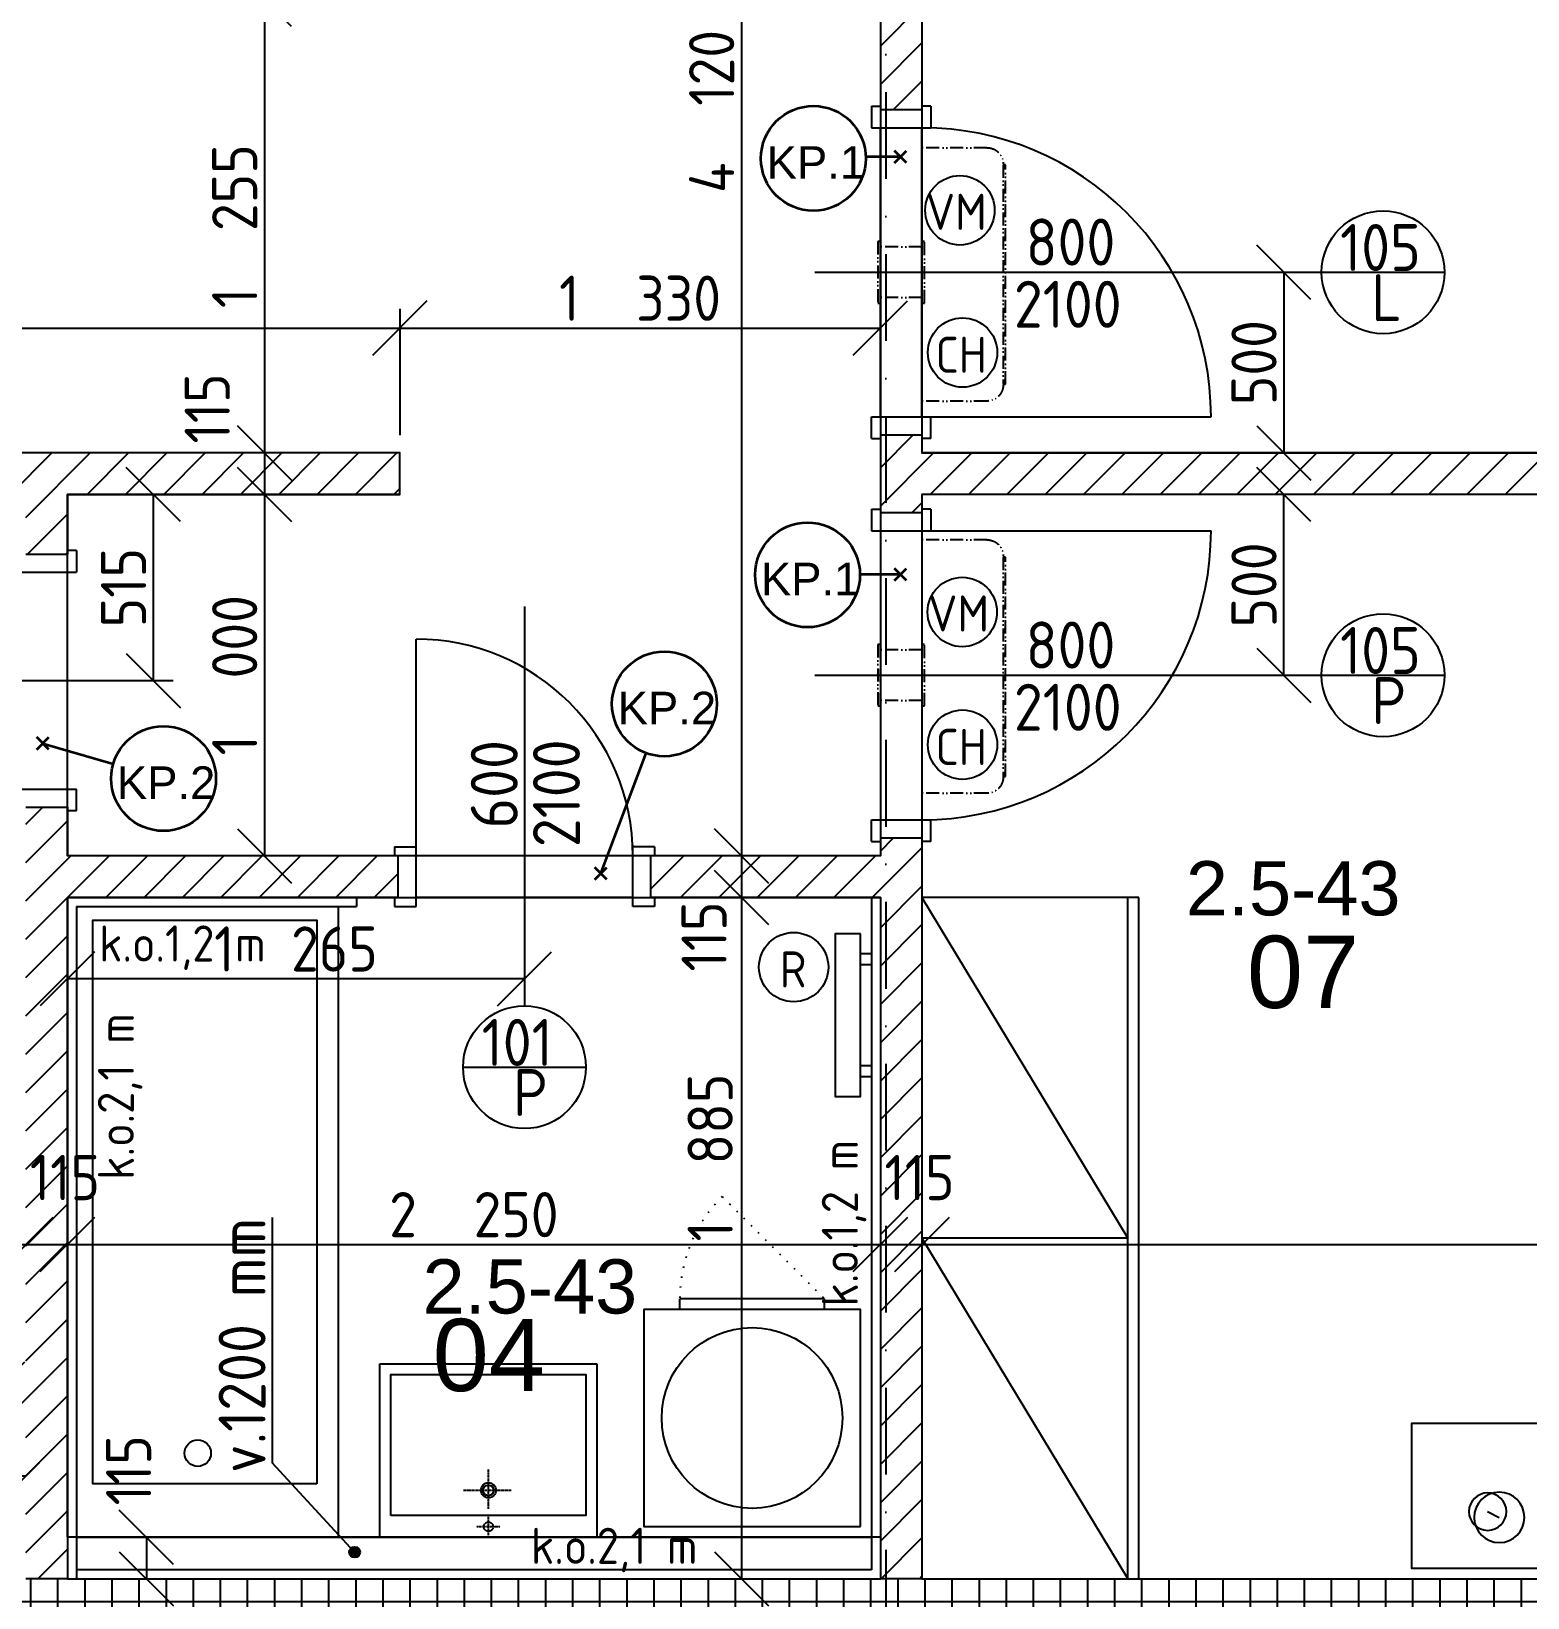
# Model space of a CAD drawing. Extents: x 4511820 to 5180432, y -1526536 to -944957.
# Drawn here: x 5149053 to 5153194, y -1219006 to -1214673 of the extents above; entities that cross this region are included whole.
import ezdxf

# ---------------------------------------------------------------- set-up
doc = ezdxf.new("R2010")
doc.units = 0
doc.header["$MEASUREMENT"] = 0
for name, pattern in [('ACAD_ISO07W100', [3.5, 0.5, -3]), ('ACAD_ISO12W100', [22, 12, -3, 0.5, -3, 0.5, -3]), ('BODKOCIARKOVANA_3', [5.6, 3, -1.3, 0, -1.3]), ('DASHED', [0.75, 0.5, -0.25])]:
    doc.linetypes.add(name, pattern=pattern)
doc.layers.get('0').update_dxf_attribs({"linetype": 'CONTINUOUS'})
doc.layers.get('Defpoints').update_dxf_attribs({"color": 61, "linetype": 'CONTINUOUS'})
for name, color, linetype in [('DVERE', 45, 'CONTINUOUS'), ('KÓTY', 4, 'CONTINUOUS'), ('MÚRY', 1, 'CONTINUOUS'), ('osi', 253, 'CONTINUOUS'), ('Plochy', 41, 'CONTINUOUS'), ('POPIS', 7, 'CONTINUOUS'), ('TENKÁ', 7, 'CONTINUOUS'), ('Z-Kúrenie', 101, 'CONTINUOUS'), ('ZARIADENIE', 47, 'CONTINUOUS'), ('ZARIADENIE1', 145, 'CONTINUOUS'), ('ZARIADOVACIE', 144, 'CONTINUOUS'), ('ZZ-chladenie', 133, 'CONTINUOUS'), ('zz-vetr', 52, 'CONTINUOUS'), ('ŠRAFY', 82, 'CONTINUOUS')]:
    doc.layers.add(name, color=color, linetype=linetype)
doc.layers.add('preklady', color=74, linetype='CONTINUOUS', lineweight=35)
doc.styles.add('ARIAL', font='arial.ttf')
doc.styles.add('STYLE1', font='isocp.shx')
doc.dimstyles.new('STANDARD-50', dxfattribs={"dimtxt": 125, "dimasz": 150, "dimexe": 10, "dimexo": 200, "dimgap": 20, "dimtad": 1, "dimdsep": 46, "dimlunit": 6, "dimtxsty": 'STYLE1', "dimblk1": 'OBLIQUE', "dimblk2": 'OBLIQUE', "dimsah": 1, "dimcen": 2.5, "dimse1": 1, "dimse2": 1, "dimadec": 0, "dimazin": 0, "dimtfac": 1, "dimtmove": 1, "dimatfit": 3, "dimldrblk": 'OBLIQUE', "dimfxl": 1, "dimtolj": 1, "dimtzin": 0, "dimarcsym": 0})
pattern_1 = [(45, (515270.5, 214751.965), (-53.0330086, 53.0330086), [])]

# ---------------------------------------------------------------- blocks, each defined once
blk = doc.blocks.new('DVOJPOSTEL')
at = {"layer": 'ZARIADENIE', "ltscale": 0.25}
for p, q in [((4444359, -1314665.2), (4444359, -1312665.2)), ((4444359, -1312665.2), (4446159, -1312665.2)), ((4445259, -1312665.2), (4445259, -1314665.2)), ((4446159, -1312665.2), (4446159, -1314665.2)), ((4444139.6, -1312821.2), (4444171.8, -1312805.1)), ((4446378.4, -1312821.2), (4446346.2, -1312805.1)), ((4446159, -1314665.2), (4444359, -1314665.2))]:
    blk.add_line(p, q, dxfattribs=at)
at = {"layer": 'ZARIADENIE', "color": 76, "ltscale": 0.25}
for p, q in [((4444432.3, -1312741.6), (4445177.9, -1312741.6)), ((4444432.3, -1312741.6), (4444432.3, -1313110.9)), ((4445177.9, -1312741.6), (4445177.9, -1313110.9)), ((4446085.7, -1312741.6), (4445340.1, -1312741.6)), ((4445340.1, -1312741.6), (4445340.1, -1313110.9)), ((4446085.7, -1312741.6), (4446085.7, -1313110.9)), ((4444432.3, -1313110.9), (4445177.9, -1313110.9)), ((4446085.7, -1313110.9), (4445340.1, -1313110.9)), ((4444432.3, -1313193.6), (4444432.3, -1314603.6)), ((4444432.3, -1313193.6), (4445027.9, -1313193.6)), ((4445027.9, -1313193.6), (4445177.9, -1313343.6)), ((4445027.9, -1313193.6), (4445027.9, -1313343.6)), ((4445490.1, -1313193.6), (4445340.1, -1313343.6)), ((4446085.7, -1313193.6), (4445490.1, -1313193.6)), ((4445490.1, -1313193.6), (4445490.1, -1313343.6)), ((4446085.7, -1313193.6), (4446085.7, -1314603.6)), ((4445027.9, -1313343.6), (4445177.9, -1313343.6)), ((4445177.9, -1313343.6), (4445177.9, -1314603.6)), ((4445340.1, -1313343.6), (4445340.1, -1314603.6)), ((4445490.1, -1313343.6), (4445340.1, -1313343.6)), ((4444432.3, -1314603.6), (4445177.9, -1314603.6)), ((4446085.7, -1314603.6), (4445340.1, -1314603.6))]:
    blk.add_line(p, q, dxfattribs=at)
at = {"layer": 'ZARIADENIE'}
for points in [[(4444329, -1313065.2), (4443929, -1313065.2), (4443929, -1312665.2), (4444329, -1312665.2)], [(4446189, -1313065.2), (4446589, -1313065.2), (4446589, -1312665.2), (4446189, -1312665.2)]]:
    blk.add_lwpolyline(points, close=True, dxfattribs=at)
at = {"layer": 'ZARIADENIE', "ltscale": 0.25}
for centre, radius in [((4444171.8, -1312805.1), 69.7), ((4446346.2, -1312805.1), 69.7), ((4444139.6, -1312821.2), 51.9), ((4446378.4, -1312821.2), 51.9)]:
    blk.add_circle(centre, radius, dxfattribs=at)
blk = doc.blocks.new('pračka')
at = {"layer": 'ZARIADENIE1', "color": 8, "linetype": 'ACAD_ISO07W100', "ltscale": 8}
blk.add_line((4536136.9, -1117296.3), (4536419.7, -1117579.2), dxfattribs=at)
at = {"layer": 'ZARIADENIE1', "color": 8}
for p, q in [((4536419.7, -1117579.2), (4536019.7, -1117579.2)), ((4536019.7, -1117609.2), (4536019.7, -1117579.2)), ((4536419.7, -1117609.2), (4536419.7, -1117579.2))]:
    blk.add_line(p, q, dxfattribs=at)
blk.add_lwpolyline([(4536519.7, -1118209.2), (4536519.7, -1117609.2), (4535919.7, -1117609.2), (4535919.7, -1118209.2)], close=True, dxfattribs=at)
blk.add_circle((4536219.7, -1117909.2), 250, dxfattribs=at)
at = {"layer": 'ZARIADENIE1', "color": 8, "linetype": 'ACAD_ISO07W100', "ltscale": 8}
blk.add_arc((4536419.7, -1117579.2), 400, 135, 180, dxfattribs=at)
blk = doc.blocks.new('chlad2')
at = {"layer": 'ZZ-chladenie', "linetype": 'ACAD_ISO12W100', "ltscale": 3}
for p, q in [((5102412.5, -1105747.3), (5102592.5, -1105747.3)), ((5102412.5, -1106448.4), (5102592.5, -1106448.4))]:
    blk.add_line(p, q, dxfattribs=at)
blk.add_lwpolyline([(5102367.5, -1106402), (5102360.8, -1106402), (5102360.8, -1105794.8), (5102367.5, -1105794.8)], close=True, dxfattribs=at)
for centre, start, end in [((5102412.5, -1105792.3), 90, 180), ((5102412.5, -1106403.4), 180, 270)]:
    blk.add_arc(centre, 45, start, end, dxfattribs=at)
blk = doc.blocks.new('_OBLIQUE')
at = {"color": 0, "linetype": 'ByBlock'}
blk.add_line((-0.5, -0.5), (0.5, 0.5), dxfattribs=at)
blk = doc.blocks.new('*D28535')
at = {"layer": 'Defpoints', "color": 0}
for p in [(5152623.7, -1215339.2), (5152519, -1215839.2), (5152623.7, -1215839.2)]:
    blk.add_point(p, dxfattribs=at)
at = {"layer": 'KÓTY', "color": 0, "lineweight": -2}
blk.add_line((5152519, -1215339.2), (5152519, -1215839.2), dxfattribs=at)
at = {"layer": 'KÓTY', "color": 0, "linetype": 'ByBlock', "lineweight": -2, "xscale": 150, "yscale": 150, "zscale": 150}
for p, rotation in [((5152519, -1215339.2), 90), ((5152519, -1215839.2), 270)]:
    blk.add_blockref('_OBLIQUE', p, dxfattribs=dict(at, rotation=rotation))
at = {"layer": 'KÓTY', "color": 0, "insert": (5152436.5, -1215589.2), "char_height": 125, "attachment_point": 5, "rotation": 90, "style": 'STYLE1'}
blk.add_mtext('\\A1;500', dxfattribs=at)
blk = doc.blocks.new('*D28536')
at = {"layer": 'Defpoints', "color": 0}
for p in [(5152210.3, -1215954.2), (5152519, -1215954.2), (5152210.3, -1216454.2)]:
    blk.add_point(p, dxfattribs=at)
at = {"layer": 'KÓTY', "color": 0, "lineweight": -2}
blk.add_line((5152519, -1216454.2), (5152519, -1215954.2), dxfattribs=at)
at = {"layer": 'KÓTY', "color": 0, "linetype": 'ByBlock', "lineweight": -2, "xscale": 150, "yscale": 150, "zscale": 150}
for p, rotation in [((5152519, -1215954.2), 90), ((5152519, -1216454.2), 270)]:
    blk.add_blockref('_OBLIQUE', p, dxfattribs=dict(at, rotation=rotation))
at = {"layer": 'KÓTY', "color": 0, "insert": (5152436.5, -1216204.2), "char_height": 125, "attachment_point": 5, "rotation": 90, "style": 'STYLE1'}
blk.add_mtext('\\A1;500', dxfattribs=at)
blk = doc.blocks.new('*D28550')
at = {"layer": 'Defpoints', "color": 0}
for p in [(5149698, -1214584.2), (5149698, -1215839.2), (5149698, -1215839.2)]:
    blk.add_point(p, dxfattribs=at)
at = {"layer": 'KÓTY', "color": 0, "lineweight": -2}
blk.add_line((5149698, -1214584.2), (5149698, -1215839.2), dxfattribs=at)
at = {"layer": 'KÓTY', "color": 0, "linetype": 'ByBlock', "lineweight": -2, "xscale": 150, "yscale": 150, "zscale": 150}
for p, rotation in [((5149698, -1214584.2), 90), ((5149698, -1215839.2), 270)]:
    blk.add_blockref('_OBLIQUE', p, dxfattribs=dict(at, rotation=rotation))
at = {"layer": 'KÓTY', "color": 0, "insert": (5149615.5, -1215211.7), "char_height": 125, "attachment_point": 5, "rotation": 90, "style": 'STYLE1'}
blk.add_mtext('\\A1;1ﾠ255', dxfattribs=at)
blk = doc.blocks.new('*D28552')
at = {"layer": 'Defpoints', "color": 0}
for p in [(5151904, -1212834.2), (5151018, -1216954.2), (5151586.5, -1216954.2)]:
    blk.add_point(p, dxfattribs=at)
at = {"layer": 'KÓTY', "color": 0, "lineweight": -2}
blk.add_line((5151018, -1212834.2), (5151018, -1216954.2), dxfattribs=at)
at = {"layer": 'KÓTY', "color": 0, "linetype": 'ByBlock', "lineweight": -2, "xscale": 150, "yscale": 150, "zscale": 150}
for p, rotation in [((5151018, -1212834.2), 90), ((5151018, -1216954.2), 270)]:
    blk.add_blockref('_OBLIQUE', p, dxfattribs=dict(at, rotation=rotation))
at = {"layer": 'KÓTY', "color": 0, "insert": (5150935.5, -1214894.2), "char_height": 125, "attachment_point": 5, "rotation": 90, "style": 'STYLE1'}
blk.add_mtext('\\A1;4ﾠ120', dxfattribs=at)
blk = doc.blocks.new('*D28553')
at = {"layer": 'Defpoints', "color": 0}
for p in [(5151018, -1216954.2), (5151018, -1217069.2), (5151018, -1217069.2)]:
    blk.add_point(p, dxfattribs=at)
at = {"layer": 'KÓTY', "color": 0, "lineweight": -2}
blk.add_line((5151018, -1216954.2), (5151018, -1217069.2), dxfattribs=at)
at = {"layer": 'KÓTY', "color": 0, "linetype": 'ByBlock', "lineweight": -2, "xscale": 150, "yscale": 150, "zscale": 150}
for p, rotation in [((5151018, -1216954.2), 90), ((5151018, -1217069.2), 270)]:
    blk.add_blockref('_OBLIQUE', p, dxfattribs=dict(at, rotation=rotation))
at = {"layer": 'KÓTY', "color": 0, "insert": (5150914.5, -1217177), "char_height": 125, "attachment_point": 5, "rotation": 90, "style": 'STYLE1'}
blk.add_mtext('\\A1;115', dxfattribs=at)
blk = doc.blocks.new('*D28554')
at = {"layer": 'Defpoints', "color": 0}
for p in [(5151402.5, -1217069.2), (5151018, -1218954.2), (5151402.5, -1218954.2)]:
    blk.add_point(p, dxfattribs=at)
at = {"layer": 'KÓTY', "color": 0, "lineweight": -2}
blk.add_line((5151018, -1217069.2), (5151018, -1218954.2), dxfattribs=at)
at = {"layer": 'KÓTY', "color": 0, "linetype": 'ByBlock', "lineweight": -2, "xscale": 150, "yscale": 150, "zscale": 150}
for p, rotation in [((5151018, -1217069.2), 90), ((5151018, -1218954.2), 270)]:
    blk.add_blockref('_OBLIQUE', p, dxfattribs=dict(at, rotation=rotation))
at = {"layer": 'KÓTY', "color": 0, "insert": (5150931.5, -1217788.5), "char_height": 125, "attachment_point": 5, "rotation": 90, "style": 'STYLE1'}
blk.add_mtext('\\A1;1ﾠ885', dxfattribs=at)
blk = doc.blocks.new('*D28556')
at = {"layer": 'Defpoints', "color": 0}
for p in [(5149152.5, -1217069.2), (5150417.5, -1217069.2), (5149152.5, -1217294)]:
    blk.add_point(p, dxfattribs=at)
at = {"layer": 'KÓTY', "color": 0, "lineweight": -2}
blk.add_line((5150417.5, -1217294), (5149152.5, -1217294), dxfattribs=at)
at = {"layer": 'KÓTY', "color": 0, "linetype": 'ByBlock', "lineweight": -2, "xscale": 150, "yscale": 150, "zscale": 150, "rotation": 180}
blk.add_blockref('_OBLIQUE', (5149152.5, -1217294), dxfattribs=at)
at = {"layer": 'KÓTY', "color": 0, "linetype": 'ByBlock', "lineweight": -2, "xscale": 150, "yscale": 150, "zscale": 150}
blk.add_blockref('_OBLIQUE', (5150417.5, -1217294), dxfattribs=at)
at = {"layer": 'KÓTY', "color": 0, "insert": (5149785, -1217211.5), "char_height": 125, "attachment_point": 5, "style": 'STYLE1'}
blk.add_mtext('\\A1;1ﾠ265', dxfattribs=at)
blk = doc.blocks.new('*D28557')
at = {"layer": 'Defpoints', "color": 0}
for p in [(5151402.5, -1218029), (5149152.5, -1218954.2), (5151402.5, -1218954.2)]:
    blk.add_point(p, dxfattribs=at)
at = {"layer": 'KÓTY', "color": 0, "lineweight": -2}
blk.add_line((5149152.5, -1218029), (5151402.5, -1218029), dxfattribs=at)
at = {"layer": 'KÓTY', "color": 0, "linetype": 'ByBlock', "lineweight": -2, "xscale": 150, "yscale": 150, "zscale": 150, "rotation": 180}
blk.add_blockref('_OBLIQUE', (5149152.5, -1218029), dxfattribs=at)
at = {"layer": 'KÓTY', "color": 0, "linetype": 'ByBlock', "lineweight": -2, "xscale": 150, "yscale": 150, "zscale": 150}
blk.add_blockref('_OBLIQUE', (5151402.5, -1218029), dxfattribs=at)
at = {"layer": 'KÓTY', "color": 0, "insert": (5150277.5, -1217946.5), "char_height": 125, "attachment_point": 5, "style": 'STYLE1'}
blk.add_mtext('\\A1;2ﾠ250', dxfattribs=at)
blk = doc.blocks.new('*D28562')
at = {"layer": 'Defpoints', "color": 0}
for p in [(5149037.5, -1218029), (5147937.5, -1218354.2), (5149037.5, -1218354.2)]:
    blk.add_point(p, dxfattribs=at)
at = {"layer": 'KÓTY', "color": 0, "lineweight": -2}
blk.add_line((5147937.5, -1218029), (5149037.5, -1218029), dxfattribs=at)
at = {"layer": 'KÓTY', "color": 0, "linetype": 'ByBlock', "lineweight": -2, "xscale": 150, "yscale": 150, "zscale": 150, "rotation": 180}
blk.add_blockref('_OBLIQUE', (5147937.5, -1218029), dxfattribs=at)
at = {"layer": 'KÓTY', "color": 0, "linetype": 'ByBlock', "lineweight": -2, "xscale": 150, "yscale": 150, "zscale": 150}
blk.add_blockref('_OBLIQUE', (5149037.5, -1218029), dxfattribs=at)
at = {"layer": 'KÓTY', "color": 0, "insert": (5148487.5, -1217946.5), "char_height": 125, "attachment_point": 5, "style": 'STYLE1'}
blk.add_mtext('\\A1;1ﾠ100', dxfattribs=at)
blk = doc.blocks.new('*D28563')
at = {"layer": 'Defpoints', "color": 0}
for p in [(5149152.5, -1218029), (5149037.5, -1218354.2), (5149152.5, -1218354.2)]:
    blk.add_point(p, dxfattribs=at)
at = {"layer": 'KÓTY', "color": 0, "lineweight": -2}
blk.add_line((5149037.5, -1218029), (5149152.5, -1218029), dxfattribs=at)
at = {"layer": 'KÓTY', "color": 0, "linetype": 'ByBlock', "lineweight": -2, "xscale": 150, "yscale": 150, "zscale": 150, "rotation": 180}
blk.add_blockref('_OBLIQUE', (5149037.5, -1218029), dxfattribs=at)
at = {"layer": 'KÓTY', "color": 0, "linetype": 'ByBlock', "lineweight": -2, "xscale": 150, "yscale": 150, "zscale": 150}
blk.add_blockref('_OBLIQUE', (5149152.5, -1218029), dxfattribs=at)
at = {"layer": 'KÓTY', "color": 0, "insert": (5149145.8, -1217844), "char_height": 125, "attachment_point": 5, "style": 'STYLE1'}
blk.add_mtext('\\A1;115', dxfattribs=at)
blk = doc.blocks.new('*D28564')
at = {"layer": 'Defpoints', "color": 0}
for p in [(5151402.5, -1218029), (5151402.5, -1218029), (5149152.5, -1218354.2)]:
    blk.add_point(p, dxfattribs=at)
at = {"layer": 'KÓTY', "color": 0, "lineweight": -2}
blk.add_line((5149152.5, -1218029), (5151402.5, -1218029), dxfattribs=at)
at = {"layer": 'KÓTY', "color": 0, "linetype": 'ByBlock', "lineweight": -2, "xscale": 150, "yscale": 150, "zscale": 150, "rotation": 180}
blk.add_blockref('_OBLIQUE', (5149152.5, -1218029), dxfattribs=at)
at = {"layer": 'KÓTY', "color": 0, "linetype": 'ByBlock', "lineweight": -2, "xscale": 150, "yscale": 150, "zscale": 150}
blk.add_blockref('_OBLIQUE', (5151402.5, -1218029), dxfattribs=at)
at = {"layer": 'KÓTY', "color": 0, "insert": (5150277.5, -1217946.5), "char_height": 125, "attachment_point": 5, "style": 'STYLE1'}
blk.add_mtext('\\A1;2ﾠ250', dxfattribs=at)
blk = doc.blocks.new('*D28565')
at = {"layer": 'Defpoints', "color": 0}
for p in [(5151402.5, -1218029), (5151517.5, -1218029), (5151517.5, -1218029)]:
    blk.add_point(p, dxfattribs=at)
at = {"layer": 'KÓTY', "color": 0, "lineweight": -2}
blk.add_line((5151402.5, -1218029), (5151517.5, -1218029), dxfattribs=at)
at = {"layer": 'KÓTY', "color": 0, "linetype": 'ByBlock', "lineweight": -2, "xscale": 150, "yscale": 150, "zscale": 150, "rotation": 180}
blk.add_blockref('_OBLIQUE', (5151402.5, -1218029), dxfattribs=at)
at = {"layer": 'KÓTY', "color": 0, "linetype": 'ByBlock', "lineweight": -2, "xscale": 150, "yscale": 150, "zscale": 150}
blk.add_blockref('_OBLIQUE', (5151517.5, -1218029), dxfattribs=at)
at = {"layer": 'KÓTY', "color": 0, "insert": (5151510.8, -1217844), "char_height": 125, "attachment_point": 5, "style": 'STYLE1'}
blk.add_mtext('\\A1;115', dxfattribs=at)
blk = doc.blocks.new('*D28566')
at = {"layer": 'Defpoints', "color": 0}
for p in [(5151517.5, -1218029), (5155902.5, -1218029), (5155902.5, -1218136.5)]:
    blk.add_point(p, dxfattribs=at)
at = {"layer": 'KÓTY', "color": 0, "lineweight": -2}
blk.add_line((5151517.5, -1218029), (5155902.5, -1218029), dxfattribs=at)
at = {"layer": 'KÓTY', "color": 0, "linetype": 'ByBlock', "lineweight": -2, "xscale": 150, "yscale": 150, "zscale": 150, "rotation": 180}
blk.add_blockref('_OBLIQUE', (5151517.5, -1218029), dxfattribs=at)
at = {"layer": 'KÓTY', "color": 0, "linetype": 'ByBlock', "lineweight": -2, "xscale": 150, "yscale": 150, "zscale": 150}
blk.add_blockref('_OBLIQUE', (5155902.5, -1218029), dxfattribs=at)
at = {"layer": 'KÓTY', "color": 0, "insert": (5153710, -1217946.5), "char_height": 125, "attachment_point": 5, "style": 'STYLE1'}
blk.add_mtext('\\A1;4ﾠ385', dxfattribs=at)
blk = doc.blocks.new('*D28572')
at = {"layer": 'Defpoints', "color": 0}
for p in [(5150072.5, -1215493.5), (5147072.5, -1215839.2), (5150072.5, -1215839.2)]:
    blk.add_point(p, dxfattribs=at)
at = {"layer": 'KÓTY', "color": 0, "lineweight": -2}
blk.add_line((5147072.5, -1215493.5), (5150072.5, -1215493.5), dxfattribs=at)
at = {"layer": 'KÓTY', "color": 0, "linetype": 'ByBlock', "lineweight": -2, "xscale": 150, "yscale": 150, "zscale": 150, "rotation": 180}
blk.add_blockref('_OBLIQUE', (5147072.5, -1215493.5), dxfattribs=at)
at = {"layer": 'KÓTY', "color": 0, "linetype": 'ByBlock', "lineweight": -2, "xscale": 150, "yscale": 150, "zscale": 150}
blk.add_blockref('_OBLIQUE', (5150072.5, -1215493.5), dxfattribs=at)
at = {"layer": 'KÓTY', "color": 0, "insert": (5148572.5, -1215411), "char_height": 125, "attachment_point": 5, "style": 'STYLE1'}
blk.add_mtext('\\A1;3ﾠ000', dxfattribs=at)
blk = doc.blocks.new('*D28573')
at = {"layer": 'Defpoints', "color": 0}
for p in [(5151402.5, -1215493.5), (5150072.5, -1215839.2), (5151402.5, -1215896.7)]:
    blk.add_point(p, dxfattribs=at)
at = {"layer": 'KÓTY', "color": 0, "lineweight": -2}
blk.add_line((5150072.5, -1215493.5), (5151402.5, -1215493.5), dxfattribs=at)
at = {"layer": 'KÓTY', "color": 0, "linetype": 'ByBlock', "lineweight": -2, "xscale": 150, "yscale": 150, "zscale": 150, "rotation": 180}
blk.add_blockref('_OBLIQUE', (5150072.5, -1215493.5), dxfattribs=at)
at = {"layer": 'KÓTY', "color": 0, "linetype": 'ByBlock', "lineweight": -2, "xscale": 150, "yscale": 150, "zscale": 150}
blk.add_blockref('_OBLIQUE', (5151402.5, -1215493.5), dxfattribs=at)
at = {"layer": 'KÓTY', "color": 0, "insert": (5150737.5, -1215411), "char_height": 125, "attachment_point": 5, "style": 'STYLE1'}
blk.add_mtext('\\A1;1ﾠ330', dxfattribs=at)
blk = doc.blocks.new('*D28576')
at = {"layer": 'Defpoints', "color": 0}
for p in [(5150072.5, -1215839.2), (5149698, -1215954.2), (5150072.5, -1215954.2)]:
    blk.add_point(p, dxfattribs=at)
at = {"layer": 'KÓTY', "color": 0, "lineweight": -2}
blk.add_line((5149698, -1215839.2), (5149698, -1215954.2), dxfattribs=at)
at = {"layer": 'KÓTY', "color": 0, "linetype": 'ByBlock', "lineweight": -2, "xscale": 150, "yscale": 150, "zscale": 150}
for p, rotation in [((5149698, -1215839.2), 90), ((5149698, -1215954.2), 270)]:
    blk.add_blockref('_OBLIQUE', p, dxfattribs=dict(at, rotation=rotation))
at = {"layer": 'KÓTY', "color": 0, "insert": (5149539.5, -1215716), "char_height": 125, "attachment_point": 5, "rotation": 90, "style": 'STYLE1'}
blk.add_mtext('\\A1;115', dxfattribs=at)
blk = doc.blocks.new('*D28577')
at = {"layer": 'Defpoints', "color": 0}
for p in [(5150072.5, -1215954.2), (5149698, -1216954.2), (5150067.5, -1216954.2)]:
    blk.add_point(p, dxfattribs=at)
at = {"layer": 'KÓTY', "color": 0, "lineweight": -2}
blk.add_line((5149698, -1215954.2), (5149698, -1216954.2), dxfattribs=at)
at = {"layer": 'KÓTY', "color": 0, "linetype": 'ByBlock', "lineweight": -2, "xscale": 150, "yscale": 150, "zscale": 150}
for p, rotation in [((5149698, -1215954.2), 90), ((5149698, -1216954.2), 270)]:
    blk.add_blockref('_OBLIQUE', p, dxfattribs=dict(at, rotation=rotation))
at = {"layer": 'KÓTY', "color": 0, "insert": (5149615.5, -1216454.2), "char_height": 125, "attachment_point": 5, "rotation": 90, "style": 'STYLE1'}
blk.add_mtext('\\A1;1ﾠ000', dxfattribs=at)
blk = doc.blocks.new('*D28578')
at = {"layer": 'Defpoints', "color": 0}
for p in [(5149390.5, -1215954.2), (5149445.2, -1215954.2), (5149445.2, -1216469.2)]:
    blk.add_point(p, dxfattribs=at)
at = {"layer": 'KÓTY', "color": 0, "lineweight": -2}
blk.add_line((5149390.5, -1216469.2), (5149390.5, -1215954.2), dxfattribs=at)
at = {"layer": 'KÓTY', "color": 0, "linetype": 'ByBlock', "lineweight": -2, "xscale": 150, "yscale": 150, "zscale": 150}
for p, rotation in [((5149390.5, -1215954.2), 90), ((5149390.5, -1216469.2), 270)]:
    blk.add_blockref('_OBLIQUE', p, dxfattribs=dict(at, rotation=rotation))
at = {"layer": 'KÓTY', "color": 0, "insert": (5149308, -1216211.7), "char_height": 125, "attachment_point": 5, "rotation": 90, "style": 'STYLE1'}
blk.add_mtext('\\A1;515', dxfattribs=at)
blk = doc.blocks.new('*D28592')
at = {"layer": 'Defpoints', "color": 0}
for p in [(5147287.5, -1218469.2), (5149037.5, -1218469.2), (5149037.5, -1218669.5)]:
    blk.add_point(p, dxfattribs=at)
at = {"layer": 'KÓTY', "color": 0, "lineweight": -2}
blk.add_line((5147287.5, -1218669.5), (5149037.5, -1218669.5), dxfattribs=at)
at = {"layer": 'KÓTY', "color": 0, "linetype": 'ByBlock', "lineweight": -2, "xscale": 150, "yscale": 150, "zscale": 150, "rotation": 180}
blk.add_blockref('_OBLIQUE', (5147287.5, -1218669.5), dxfattribs=at)
at = {"layer": 'KÓTY', "color": 0, "linetype": 'ByBlock', "lineweight": -2, "xscale": 150, "yscale": 150, "zscale": 150}
blk.add_blockref('_OBLIQUE', (5149037.5, -1218669.5), dxfattribs=at)
at = {"layer": 'KÓTY', "color": 0, "insert": (5148162.5, -1218587), "char_height": 125, "attachment_point": 5, "style": 'STYLE1'}
blk.add_mtext('\\A1;1ﾠ750', dxfattribs=at)
blk = doc.blocks.new('*D28617')
at = {"layer": 'Defpoints', "color": 0}
for p in [(5150303.5, -1218839.2), (5149371, -1218954.2), (5150303.5, -1218954.2)]:
    blk.add_point(p, dxfattribs=at)
at = {"layer": 'KÓTY', "color": 0, "lineweight": -2}
blk.add_line((5149371, -1218839.2), (5149371, -1218954.2), dxfattribs=at)
at = {"layer": 'KÓTY', "color": 0, "linetype": 'ByBlock', "lineweight": -2, "xscale": 150, "yscale": 150, "zscale": 150}
for p, rotation in [((5149371, -1218839.2), 90), ((5149371, -1218954.2), 270)]:
    blk.add_blockref('_OBLIQUE', p, dxfattribs=dict(at, rotation=rotation))
at = {"layer": 'KÓTY', "color": 0, "insert": (5149322, -1218654), "char_height": 125, "attachment_point": 5, "rotation": 90, "style": 'STYLE1'}
blk.add_mtext('\\A1;115', dxfattribs=at)

msp = doc.modelspace()

# ---------------------------------------------------------------- hatches: boundary and pattern name
at = {"layer": 'KÓTY'}
h = msp.add_hatch(color=256, dxfattribs=at)
h.dxf.hatch_style = 1
h.paths.add_polyline_path([(5149962.5, -1218880.535, 0.65381715), (5149937.326, -1218869.513, 1.52947961)])
at = {"layer": 'ŠRAFY', "ltscale": 0.25}
h = msp.add_hatch(dxfattribs=at)
h.set_pattern_fill('ANSI31', color=256, scale=600, style=0)
h.set_pattern_definition(pattern_1)
h.paths.add_polyline_path([(5151402.5, -1214889.226), (5151517.5, -1214889.226), (5151517.5, -1212834.226), (5151402.5, -1212834.226)])
h = msp.add_hatch(dxfattribs=at)
h.set_pattern_fill('ANSI31', color=256, scale=600, style=0)
h.set_pattern_definition(pattern_1)
h.paths.add_polyline_path([(5151402.5, -1216004.226), (5151517.5, -1216004.226), (5151517.5, -1215994.226), (5151517.5, -1215954.226), (5155902.5, -1215954.226), (5155902.5, -1215839.226), (5151517.5, -1215839.226), (5151517.5, -1215799.226), (5151517.5, -1215789.226), (5151402.5, -1215789.226), (5151402.5, -1215799.226), (5151402.5, -1215994.226)])
h = msp.add_hatch(dxfattribs=at)
h.set_pattern_fill('ANSI31', color=256, scale=600, style=0)
h.set_pattern_definition(pattern_1)
h.paths.add_polyline_path([(5147797.5, -1215954.226), (5147937.5, -1215954.226), (5149037.5, -1215954.226), (5149037.5, -1216119.226), (5149152.5, -1216119.226), (5149152.5, -1215954.226), (5150072.5, -1215954.226), (5150072.5, -1215839.226), (5147072.5, -1215839.226), (5147072.5, -1215954.226)])
h = msp.add_hatch(dxfattribs=at)
h.set_pattern_fill('ANSI31', color=256, scale=600, style=0)
h.set_pattern_definition(pattern_1)
h.paths.add_polyline_path([(5147172.5, -1218354.226), (5147172.5, -1218954.226), (5147287.5, -1218954.226), (5147287.5, -1218469.226), (5149037.5, -1218469.226), (5149037.5, -1218954.226), (5149152.5, -1218954.226), (5149152.5, -1217069.226), (5149952.5, -1217069.226), (5150057.5, -1217069.226), (5150067.5, -1217069.226), (5150067.5, -1216954.226), (5150057.5, -1216954.226), (5149152.5, -1216954.226), (5149152.5, -1216829.226), (5149152.5, -1216819.226), (5149037.5, -1216819.226), (5149037.5, -1216829.226), (5149037.5, -1216954.226), (5149037.5, -1217059.226), (5149037.5, -1218354.226), (5147937.5, -1218354.226), (5147797.5, -1218354.226), (5147197.5, -1218354.226)])
h = msp.add_hatch(dxfattribs=at)
h.set_pattern_fill('ANSI31', color=256, scale=600, style=0)
h.set_pattern_definition(pattern_1)
h.paths.add_polyline_path([(5151517.5, -1218954.226), (5151517.5, -1216904.226), (5151402.5, -1216904.226), (5151402.5, -1216954.226), (5150767.5, -1216954.226), (5150767.5, -1217069.226), (5151402.5, -1217069.226), (5151402.5, -1218954.226)])
h = msp.add_hatch(dxfattribs=at)
h.set_pattern_fill('ANSI37', color=256, scale=600, angle=45)
h.set_pattern_definition([(90, (-3307273.674, 579782.7), (-75, 1e-14), []), (180, (-3307273.674, 579782.7), (-1e-14, -75), [])])
h.paths.add_polyline_path([(5142982.5, -1219254.226), (5148272.5, -1219254.226), (5148387.5, -1219254.226), (5150612.5, -1219254.226), (5150637.5, -1219254.226), (5150752.5, -1219254.226), (5151752.5, -1219254.226), (5151867.5, -1219254.226), (5152437.5, -1219254.226), (5152467.5, -1219254.226), (5155902.5, -1219254.226), (5155902.5, -1218954.226), (5152117.5, -1218954.226), (5152087.5, -1218954.226), (5151517.5, -1218954.226), (5151402.5, -1218954.226), (5149177.5, -1218954.226), (5149152.5, -1218954.226), (5149037.5, -1218954.226), (5147287.5, -1218954.226), (5147172.5, -1218954.226), (5146572.5, -1218954.226), (5145972.5, -1218954.226), (5145372.5, -1218954.226), (5144217.5, -1218954.226), (5144042.5, -1218954.226), (5142982.5, -1218954.226)])

# ---------------------------------------------------------------- linework, layer by layer
at = {"layer": 'DVERE', "ltscale": 0.25}
for p, q in [((5151377.5, -1214879.226), (5151377.5, -1214939.226)), ((5151377.5, -1214879.226), (5151402.5, -1214879.226)), ((5151377.5, -1214879.226), (5151377.5, -1214939.226)), ((5151377.5, -1214879.226), (5151402.5, -1214879.226)), ((5151542.5, -1214879.226), (5151517.5, -1214879.226)), ((5151542.5, -1214879.226), (5151517.5, -1214879.226)), ((5151542.5, -1214879.226), (5151542.5, -1214939.226)), ((5151542.5, -1214879.226), (5151542.5, -1214939.226)), ((5151377.5, -1214939.226), (5151542.5, -1214939.226)), ((5151377.5, -1214939.226), (5151542.5, -1214939.226)), ((5151402.5, -1215739.226), (5151402.5, -1214939.226)), ((5151517.5, -1215739.226), (5151517.5, -1214939.226)), ((5151221, -1215339.226), (5152623.656, -1215339.226)), ((5152623.656, -1215339.226), (5152963.656, -1215339.226)), ((5151377.5, -1215799.226), (5151377.5, -1215739.226)), ((5151377.5, -1215739.226), (5151542.5, -1215739.226)), ((5151517.5, -1215739.226), (5152317.5, -1215739.226)), ((5151542.5, -1215799.226), (5151542.5, -1215739.226)), ((5151377.5, -1215799.226), (5151402.5, -1215799.226)), ((5151542.5, -1215799.226), (5151517.5, -1215799.226)), ((5151377.5, -1215994.226), (5151377.5, -1216054.226)), ((5151377.5, -1215994.226), (5151402.5, -1215994.226)), ((5151542.5, -1215994.226), (5151517.5, -1215994.226)), ((5151542.5, -1215994.226), (5151542.5, -1216054.226)), ((5151377.5, -1216054.226), (5151542.5, -1216054.226)), ((5151402.5, -1216054.226), (5151402.5, -1216854.226)), ((5151517.5, -1216054.226), (5151517.5, -1216854.226)), ((5151517.5, -1216054.226), (5152317.5, -1216054.226)), ((5149177.5, -1216109.226), (5149152.5, -1216109.226)), ((5149177.5, -1216109.226), (5149177.5, -1216169.226)), ((5149012.5, -1216169.226), (5149177.5, -1216169.226)), ((5149152.5, -1216769.226), (5149152.5, -1216169.226)), ((5150417.5, -1216263.955), (5150417.5, -1217368.611)), ((5150117.5, -1216954.226), (5150117.5, -1216354.226)), ((5149445.156, -1216469.226), (5148340.5, -1216469.226)), ((5151221, -1216454.226), (5152623.656, -1216454.226)), ((5152623.656, -1216454.226), (5152963.656, -1216454.226)), ((5149012.5, -1216769.226), (5149177.5, -1216769.226)), ((5149177.5, -1216829.226), (5149177.5, -1216769.226)), ((5149177.5, -1216829.226), (5149152.5, -1216829.226)), ((5151377.5, -1216854.226), (5151542.5, -1216854.226)), ((5151377.5, -1216914.226), (5151377.5, -1216854.226)), ((5151377.5, -1216854.226), (5151542.5, -1216854.226)), ((5151377.5, -1216914.226), (5151377.5, -1216854.226)), ((5151542.5, -1216914.226), (5151542.5, -1216854.226)), ((5151542.5, -1216914.226), (5151542.5, -1216854.226)), ((5151377.5, -1216914.226), (5151402.5, -1216914.226)), ((5151377.5, -1216914.226), (5151402.5, -1216914.226)), ((5151542.5, -1216914.226), (5151517.5, -1216914.226)), ((5151542.5, -1216914.226), (5151517.5, -1216914.226)), ((5150057.5, -1216929.226), (5150057.5, -1216954.226)), ((5150057.5, -1216929.226), (5150117.5, -1216929.226)), ((5150117.5, -1217094.226), (5150117.5, -1216929.226)), ((5150717.5, -1216954.226), (5150117.5, -1216954.226)), ((5150717.5, -1217069.226), (5150717.5, -1216924.226)), ((5150777.5, -1216929.226), (5150717.5, -1216929.226)), ((5150717.5, -1217094.226), (5150717.5, -1216929.226)), ((5150777.5, -1216929.226), (5150777.5, -1216954.226)), ((5150057.5, -1217069.226), (5150057.5, -1217094.226)), ((5150717.5, -1217069.226), (5150117.5, -1217069.226)), ((5150777.5, -1217069.226), (5150777.5, -1217094.226)), ((5150057.5, -1217094.226), (5150117.5, -1217094.226)), ((5150777.5, -1217094.226), (5150717.5, -1217094.226)), ((5150247.5, -1217538.611), (5150587.5, -1217538.611))]:
    msp.add_line(p, q, dxfattribs=at)
for centre in [(5152793.656, -1215339.226), (5152793.656, -1216454.226), (5150417.5, -1217538.611)]:
    msp.add_circle(centre, 170, dxfattribs=at)
for centre, radius, start, end in [((5151517.5, -1215739.226), 800, 0, 90), ((5151517.5, -1216054.226), 800, 270, 0), ((5150117.5, -1216954.226), 600, 0, 90)]:
    msp.add_arc(centre, radius, start, end, dxfattribs=at)
at = {"layer": 'KÓTY', "ltscale": 0.25}
msp.add_line((5150072.5, -1215440.132), (5150072.5, -1215790.132), dxfattribs=at)
at = {"layer": 'KÓTY'}
for p in [(5149719.5, -1217954.035), (5149947.5, -1218880.535)]:
    msp.add_line(p, (5149719.5, -1218633.535), dxfattribs=at)
msp.add_circle((5149947.5, -1218880.535), 15, dxfattribs=at)
at = {"layer": 'MÚRY', "ltscale": 0.25}
for p, q in [((5151402.5, -1212834.226), (5151402.5, -1214889.226)), ((5151517.5, -1212834.226), (5151517.5, -1214889.226)), ((5151402.5, -1214889.226), (5151517.5, -1214889.226)), ((5151402.5, -1214889.226), (5151517.5, -1214889.226)), ((5151402.5, -1215789.226), (5151402.5, -1216004.226)), ((5151402.5, -1215789.226), (5151517.5, -1215789.226)), ((5151517.5, -1215789.226), (5151517.5, -1215839.226)), ((5150072.5, -1215839.226), (5147072.5, -1215839.226)), ((5150072.5, -1215954.226), (5149152.5, -1215954.226)), ((5149152.5, -1215954.226), (5149152.5, -1216119.226)), ((5151517.5, -1215954.226), (5151517.5, -1216004.226)), ((5151402.5, -1216004.226), (5151517.5, -1216004.226)), ((5149037.5, -1216119.226), (5149152.5, -1216119.226)), ((5149037.5, -1216819.226), (5149152.5, -1216819.226)), ((5149152.5, -1216819.226), (5149152.5, -1216954.226)), ((5151402.5, -1216904.226), (5151402.5, -1216954.226)), ((5151402.5, -1216904.226), (5151517.5, -1216904.226)), ((5151402.5, -1216904.226), (5151517.5, -1216904.226)), ((5151517.5, -1216904.226), (5151517.5, -1218954.226)), ((5150067.5, -1216954.226), (5149152.5, -1216954.226)), ((5150067.5, -1217069.226), (5150067.5, -1216954.226)), ((5150767.5, -1217069.226), (5150767.5, -1216954.226)), ((5151402.5, -1216954.226), (5150767.5, -1216954.226)), ((5149152.5, -1217069.226), (5149152.5, -1218954.226)), ((5150067.5, -1217069.226), (5149152.5, -1217069.226)), ((5151402.5, -1217069.226), (5150767.5, -1217069.226)), ((5151402.5, -1217069.226), (5151402.5, -1218954.226)), ((5149152.5, -1218954.226), (5151402.5, -1218954.226))]:
    msp.add_line(p, q, dxfattribs=at)
at = {"layer": 'MÚRY'}
for p, q in [((5150072.5, -1215954.226), (5150072.5, -1215839.226)), ((5155902.5, -1215839.226), (5151517.5, -1215839.226)), ((5155902.5, -1215954.226), (5151517.5, -1215954.226)), ((5151517.5, -1218954.226), (5155902.5, -1218954.226))]:
    msp.add_line(p, q, dxfattribs=at)
at = {"layer": 'osi', "linetype": 'BODKOCIARKOVANA_3', "ltscale": 80}
msp.add_line((5151417.5, -1198261.132), (5151417.5, -1230189.035), dxfattribs=at)
at = {"layer": 'Plochy'}
for points in [[(5147232.5, -1215839.226), (5147232.5, -1214584.226), (5148232.5, -1214584.226), (5148232.5, -1214504.226), (5147372.5, -1214504.226), (5147372.5, -1212834.226), (5149277.5, -1212834.226), (5149277.5, -1214584.226), (5150027.5, -1214584.226), (5150027.5, -1214504.226), (5149392.5, -1214504.226), (5149392.5, -1212834.226), (5151402.5, -1212834.226), (5151402.5, -1216954.226), (5149152.5, -1216954.226), (5149152.5, -1215954.226), (5150072.5, -1215954.226), (5150072.5, -1215839.226)], [(5155902.5, -1212834.226), (5151517.5, -1212834.226), (5151517.5, -1215839.226), (5155902.5, -1215839.226)], [(5155902.5, -1215954.226), (5151517.5, -1215954.226), (5151517.5, -1218954.226), (5155902.5, -1218954.226)], [(5149152.5, -1217069.226), (5151402.5, -1217069.226), (5151402.5, -1218839.226), (5149152.5, -1218839.226)]]:
    msp.add_lwpolyline(points, close=True, dxfattribs=at)
at = {"layer": 'preklady'}
for p, q in [((5151441.883, -1215036.152), (5151475.117, -1215002.918)), ((5151475.118, -1215036.152), (5151441.884, -1215002.918)), ((5151458.5, -1215019.535), (5151361.93, -1215019.535)), ((5151458.501, -1216175.035), (5151345.998, -1216175.69)), ((5151441.883, -1216191.652), (5151475.117, -1216158.418)), ((5151475.118, -1216191.652), (5151441.884, -1216158.418)), ((5149067.883, -1216659.152), (5149101.117, -1216625.918)), ((5149101.118, -1216659.152), (5149067.884, -1216625.918)), ((5149084.501, -1216642.535), (5149279.522, -1216699.45)), ((5150629.001, -1217003.035), (5150753.887, -1216669.372)), ((5150612.383, -1217019.652), (5150645.617, -1216986.418)), ((5150645.618, -1217019.652), (5150612.384, -1216986.418))]:
    msp.add_line(p, q, dxfattribs=at)
at = {"layer": 'preklady', "ltscale": 0.25}
for centre in [(5151217, -1215024.035), (5151201, -1216176.535), (5150804.715, -1216533.573), (5149418.715, -1216740.073)]:
    msp.add_circle(centre, 145, dxfattribs=at)
at = {"layer": 'TENKÁ', "ltscale": 0.25}
for p, q in [((5149952.5, -1217069.226), (5149952.5, -1217094.226)), ((5151377.5, -1217069.226), (5151377.5, -1218929.226)), ((5149177.5, -1217094.226), (5149952.5, -1217094.226)), ((5149177.5, -1217094.226), (5149177.5, -1218954.226)), ((5149177.5, -1218839.226), (5151377.5, -1218839.226)), ((5151377.5, -1218929.226), (5149177.5, -1218929.226))]:
    msp.add_line(p, q, dxfattribs=at)
at = {"layer": 'TENKÁ'}
for p, q in [((5149152.5, -1218954.226), (5149037.5, -1218954.226)), ((5151517.5, -1218954.226), (5151402.5, -1218954.226))]:
    msp.add_line(p, q, dxfattribs=at)
at = {"layer": 'Z-Kúrenie', "linetype": 'Continuous'}
for p, q in [((5151347.5, -1217224.226), (5151377.5, -1217224.226)), ((5151347.5, -1217254.226), (5151377.5, -1217254.226)), ((5151347.5, -1217534.226), (5151377.5, -1217534.226)), ((5151347.5, -1217564.226), (5151377.5, -1217564.226))]:
    msp.add_line(p, q, dxfattribs=at)
msp.add_lwpolyline([(5151347.5, -1217169.226), (5151277.5, -1217169.226), (5151277.5, -1217619.226), (5151347.5, -1217619.226)], close=True, dxfattribs=at)
msp.add_circle((5151162.482, -1217261.773), 96, dxfattribs=at)
at = {"layer": 'ZARIADENIE'}
for p, q in [((5151517.5, -1217069.226), (5152087.5, -1218011.726)), ((5152117.5, -1217069.226), (5151517.5, -1217069.226)), ((5152087.5, -1218954.226), (5152087.5, -1217069.226)), ((5152117.5, -1218954.226), (5152117.5, -1217069.226)), ((5152087.5, -1218011.726), (5151517.5, -1218011.726)), ((5151517.5, -1218011.726), (5152087.5, -1218954.226))]:
    msp.add_line(p, q, dxfattribs=at)
at = {"layer": 'ZARIADOVACIE', "ltscale": 0.25}
for p, q in [((5149902.5, -1218839.226), (5149902.5, -1217094.226)), ((5150017.5, -1218839.226), (5150017.5, -1218359.226)), ((5150017.5, -1218359.226), (5150617.5, -1218359.226)), ((5150617.5, -1218359.226), (5150617.5, -1218839.226))]:
    msp.add_line(p, q, dxfattribs=at)
at = {"layer": 'ZARIADOVACIE', "linetype": 'DASHED'}
for p, q in [((5150317.5, -1218760.119), (5150317.5, -1218650.575)), ((5150380.488, -1218709.455), (5150249.035, -1218709.455)), ((5150317.5, -1218834.525), (5150317.5, -1218782.491)), ((5150350.363, -1218809.878), (5150284.637, -1218809.878))]:
    msp.add_line(p, q, dxfattribs=at)
at = {"layer": 'ZARIADOVACIE', "ltscale": 0.25}
for points in [[(5149842.5, -1218691.754), (5149222.5, -1218691.754), (5149222.5, -1217131.754), (5149842.5, -1217131.754)], [(5150047.5, -1218779.226), (5150047.5, -1218389.226), (5150587.5, -1218389.226), (5150587.5, -1218779.226)], [(5150047.5, -1218779.226), (5150047.5, -1218389.226), (5150587.5, -1218389.226), (5150587.5, -1218779.226)]]:
    msp.add_lwpolyline(points, close=True, dxfattribs=at)
msp.add_circle((5149513.202, -1218606.34), 36.624, dxfattribs=at)
at = {"layer": 'ZARIADOVACIE', "linetype": 'Continuous'}
for centre, radius in [((5150317.773, -1218709.188), 20.877), ((5150317.5, -1218709.455), 14.781)]:
    msp.add_circle(centre, radius, dxfattribs=at)
at = {"layer": 'ZARIADOVACIE', "linetype": 'DASHED'}
msp.add_circle((5150317.814, -1218809.878), 12.931, dxfattribs=at)
at = {"layer": 'ZZ-chladenie'}
for centre in [(5151629.776, -1215561.232), (5151629.776, -1216646.235)]:
    msp.add_circle(centre, 96, dxfattribs=at)
at = {"layer": 'zz-vetr', "linetype": 'ACAD_ISO12W100', "lineweight": -2, "ltscale": 3}
for p, q in [((5151517.5, -1215269.226), (5151402.5, -1215269.226)), ((5151517.5, -1215409.226), (5151402.5, -1215409.226)), ((5151517.5, -1216384.226), (5151402.5, -1216384.226)), ((5151517.5, -1216524.226), (5151402.5, -1216524.226))]:
    msp.add_line(p, q, dxfattribs=at)
for points in [[(5151395.5, -1215424.226), (5151402.5, -1215424.226), (5151402.5, -1215254.226), (5151395.5, -1215254.226)], [(5151517.5, -1215424.226), (5151524.5, -1215424.226), (5151524.5, -1215254.226), (5151517.5, -1215254.226)], [(5151395.5, -1216539.226), (5151402.5, -1216539.226), (5151402.5, -1216369.226), (5151395.5, -1216369.226)], [(5151517.5, -1216539.226), (5151524.5, -1216539.226), (5151524.5, -1216369.226), (5151517.5, -1216369.226)]]:
    msp.add_lwpolyline(points, close=True, dxfattribs=at)
at = {"layer": 'zz-vetr'}
for centre in [(5151622.641, -1215167.792), (5151629.005, -1216279.189)]:
    msp.add_circle(centre, 96, dxfattribs=at)

# ---------------------------------------------------------------- block references
at = {"layer": 'TENKÁ'}
msp.add_blockref('pračka', (614827.753, -100600.035), dxfattribs=at)
at = {"layer": 'ZARIADENIE', "color": 2, "xscale": -1, "rotation": 180}
msp.add_blockref('DVOJPOSTEL', (708943.5, -2531589.418), dxfattribs=at)
at = {"layer": 'ZZ-chladenie', "xscale": -1}
for p in [(10254110, -109247.179), (10254110, -110332.182)]:
    msp.add_blockref('chlad2', p, dxfattribs=at)

# ---------------------------------------------------------------- texts
at = {"layer": 'DVERE', "style": 'STYLE1'}
for s, p in [('105', (5152674.626, -1215335.726)), ('L', (5152761.626, -1215474.363)), ('105', (5152674.626, -1216450.726)), ('P', (5152761.626, -1216589.363)), ('101', (5150298.97, -1217535.111)), ('P', (5150385.97, -1217673.748))]:
    msp.add_text(s, height=130, dxfattribs=at).set_placement(p)
at = {"layer": 'POPIS', "lineweight": 40, "ltscale": 0.25, "style": 'ARIAL'}
for s, height, p in [('2.5-43', 150, (5152247.911, -1217118.614)), ('07', 200, (5152416.811, -1217374.805)), ('2.5-43', 150, (5150135.411, -1218220.114)), ('04', 200, (5150163.438, -1218434.845))]:
    msp.add_text(s, height=height, dxfattribs=at).set_placement(p)
at = {"layer": 'preklady', "linetype": 'Continuous', "lineweight": 20, "style": 'ARIAL'}
for s, p in [('KP.1', (5151087.736, -1215080.291)), ('KP.1', (5151071.736, -1216232.791)), ('KP.2', (5150675.451, -1216589.829)), ('KP.2', (5149289.451, -1216796.329))]:
    msp.add_text(s, height=90, dxfattribs=at).set_placement(p)
at = {"layer": 'TENKÁ', "linetype": 'Continuous', "style": 'STYLE1'}
for s, height, p in [('800', 130, (5151804.557, -1215320.643)), ('2100', 130, (5151771.955, -1215492.75)), ('800', 130, (5151804.557, -1216435.643)), ('2100', 130, (5151771.955, -1216607.75)), ('k.o.1,2 m', 100, (5149240.162, -1217246.36)), ('k.o.2,1 m', 100, (5150435.394, -1218912.864))]:
    msp.add_text(s, height=height, dxfattribs=at).set_placement(p)
for s, height, p in [('600', 130, (5150398.917, -1216878.026)), ('2100', 130, (5150571.024, -1216929.8)), ('k.o.2,1 m', 100, (5149336.788, -1217850.202)), ('k.o.1,2 m', 100, (5151340.355, -1218200.701)), ('v.1200 mm', 130, (5149700.917, -1218661.662))]:
    msp.add_text(s, height=height, rotation=90, dxfattribs=at).set_placement(p)
at = {"layer": 'Z-Kúrenie', "linetype": 'Continuous', "style": 'STYLE1'}
msp.add_text('R', height=100, dxfattribs=at).set_placement((5151123.854, -1217317.973))
at = {"layer": 'ZZ-chladenie', "style": 'STYLE1'}
for p in [(5151555.149, -1215617.431), (5151555.149, -1216702.434)]:
    msp.add_text('CH', height=100, dxfattribs=at).set_placement(p)
at = {"layer": 'zz-vetr', "style": 'STYLE1'}
for p in [(5151528.335, -1215221.805), (5151534.698, -1216333.201)]:
    msp.add_text('VM', height=100, dxfattribs=at).set_placement(p)

# ---------------------------------------------------------------- dimensions: what is measured, and where the dimension line sits
at = {"layer": 'KÓTY'}
for base, p1, p2, picture, middle in [((5151018, -1216954.226), (5151904, -1212834.226), (5151586.5, -1216954.226), '*D28552', (5150935.457, -1214894.226)), ((5149698, -1215839.226), (5149698, -1214584.226), (5149698, -1215839.226), '*D28550', (5149615.457, -1215211.726)), ((5152519, -1215839.226), (5152623.656, -1215339.226), (5152623.656, -1215839.226), '*D28535', (5152436.5, -1215589.226)), ((5149390.5, -1215954.226), (5149445.156, -1216469.226), (5149445.156, -1215954.226), '*D28578', (5149308, -1216211.726)), ((5149698, -1216954.226), (5150072.5, -1215954.226), (5150067.5, -1216954.226), '*D28577', (5149615.457, -1216454.226)), ((5152519, -1215954.226), (5152210.32, -1216454.226), (5152210.32, -1215954.226), '*D28536', (5152436.5, -1216204.226))]:
    dim = msp.add_linear_dim(base=base, p1=p1, p2=p2, angle=90, dimstyle='STANDARD-50', dxfattribs=at)
    dim.commit()
    dim.dimension.update_dxf_attribs({"geometry": picture, "text_midpoint": middle})
for base, p1, p2, picture, middle in [((5150072.5, -1215493.535), (5147072.5, -1215839.226), (5150072.5, -1215839.226), '*D28572', (5148572.5, -1215410.992)), ((5151402.5, -1215493.535), (5150072.5, -1215839.226), (5151402.5, -1215896.726), '*D28573', (5150737.5, -1215410.992)), ((5149152.5, -1217294.035), (5150417.5, -1217069.226), (5149152.5, -1217069.226), '*D28556', (5149785, -1217211.492)), ((5149152.5, -1218029.035), (5149037.5, -1218354.226), (5149152.5, -1218354.226), '*D28563', (5149145.75, -1217844.035)), ((5151517.5, -1218029.035), (5151402.5, -1218029.035), (5151517.5, -1218029.035), '*D28565', (5151510.75, -1217844.035)), ((5149037.5, -1218029.035), (5147937.5, -1218354.226), (5149037.5, -1218354.226), '*D28562', (5148487.5, -1217946.492)), ((5151402.5, -1218029.035), (5149152.5, -1218954.226), (5151402.5, -1218954.226), '*D28557', (5150277.5, -1217946.492)), ((5151402.5, -1218029.035), (5149152.5, -1218354.226), (5151402.5, -1218029.035), '*D28564', (5150277.5, -1217946.492)), ((5155902.5, -1218029.035), (5151517.5, -1218029.035), (5155902.5, -1218136.535), '*D28566', (5153710, -1217946.492)), ((5149037.5, -1218669.535), (5147287.5, -1218469.226), (5149037.5, -1218469.226), '*D28592', (5148162.5, -1218586.992))]:
    dim = msp.add_linear_dim(base=base, p1=p1, p2=p2, dimstyle='STANDARD-50', dxfattribs=at)
    dim.commit()
    dim.dimension.update_dxf_attribs({"geometry": picture, "text_midpoint": middle})
for base, p1, p2, picture, middle in [((5149698, -1215954.226), (5150072.5, -1215839.226), (5150072.5, -1215954.226), '*D28576', (5149622, -1215716.035)), ((5151018, -1217069.226), (5151018, -1216954.226), (5151018, -1217069.226), '*D28553', (5150997, -1217177.035)), ((5151018, -1218954.226), (5151402.5, -1217069.226), (5151402.5, -1218954.226), '*D28554', (5151014, -1217788.535)), ((5149371, -1218954.226), (5150303.5, -1218839.226), (5150303.5, -1218954.226), '*D28617', (5149404.5, -1218654.035))]:
    dim = msp.add_linear_dim(base=base, p1=p1, p2=p2, angle=90, dimstyle='STANDARD-50', dxfattribs=at)
    dim.commit()
    dim.dimension.update_dxf_attribs({"geometry": picture, "text_midpoint": middle, "dimtype": 160})

doc.saveas('drawing.dxf')
